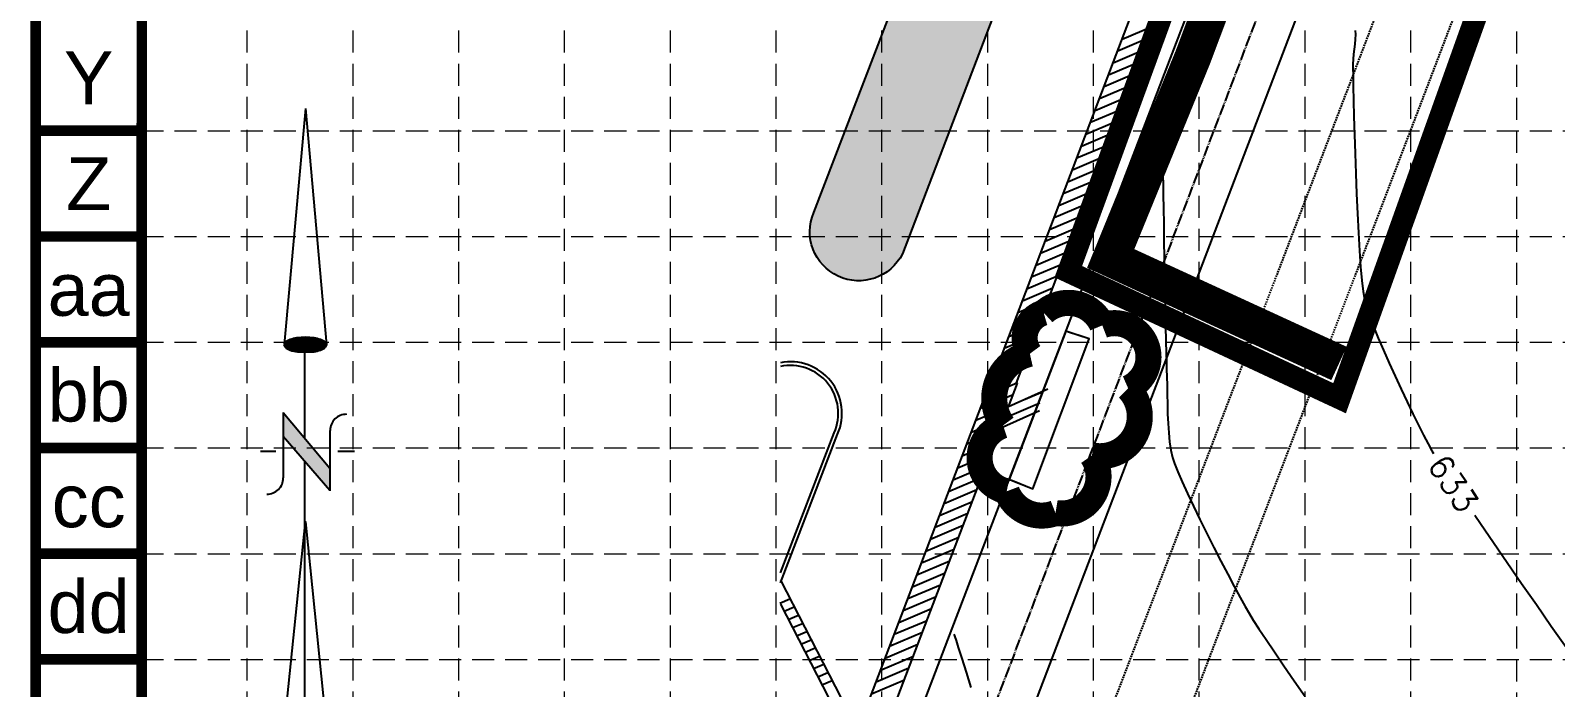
# Model space of a CAD drawing. Header units: inches. Extents: x 2525137 to 2526060, y 7086153 to 7086731.
# Drawn here: x 2525137 to 2525344.6, y 7086279.6 to 7086369 of the extents above; entities that cross this region are included whole.
import ezdxf
from ezdxf.enums import TextEntityAlignment as Align

# ---------------------------------------------------------------- set-up
doc = ezdxf.new("R2010")
doc.units = ezdxf.units.IN
doc.header["$MEASUREMENT"] = 0
for name, pattern in [('DASHED2', [0.375, 0.25, -0.125]), ('ESMT', [0.32, 0.24, -0.08]), ('HIDDEN', [0.375, 0.25, -0.125]), ('PHANTOM', [1.9000000000000004, 1.5, -0.08, 0.08, -0.08, 0.08, -0.08]), ('PL', [1.25, 0.625, -0.125, 0.125, -0.125, 0.125, -0.125])]:
    doc.linetypes.add(name, pattern=pattern)
for name, color, linetype in [('BASE', 7, 'Continuous'), ('E-ESMT', 2, 'ESMT'), ('E-PVMT', 2, 'Continuous'), ('E-PVMT-H', 9, 'Continuous'), ('E-STORM', 10, 'Continuous'), ('E-STORM-H', 15, 'Continuous'), ('EC', 35, 'Continuous'), ('GRID', 254, 'HIDDEN'), ('HS-CJ', 1, 'Continuous'), ('HS-LIMITOFWORK', 5, 'DASHED2'), ('LEGEND', 7, 'Continuous'), ('NARROW', 7, 'Continuous'), ('PL', 7, 'PHANTOM'), ('PL-OFF', 3, 'PHANTOM'), ('PL-ROW', 7, 'PL'), ('SILT FENCE', 200, 'Continuous')]:
    doc.layers.add(name, color=color, linetype=linetype)
doc.styles.add('L60', font='simplex.shx', dxfattribs={"height": 1.2})
doc.styles.get("Standard").update_dxf_attribs({"font": 'ARIAL.TTF'})

# ---------------------------------------------------------------- blocks, each defined once
blk = doc.blocks.new('North Arrow')
at = {"layer": 'NARROW'}
for p, q in [((32.43254981860446, 3.058265073213988), (32.43254981860446, 4.631385762768332)), ((0, 0), (22.36344290151465, 2.002084736559482)), ((28.76667448424996, -2.091662794246076), (34.01874137947743, 2.319861484284047)), ((36.17825519122562, 2.333068732823449), (30.46489879658111, 2.333068732823449)), ((36.15693846157228, 2.319861484284047), (31.03953994826952, -2.091662794246076)), ((39.10239171702415, 0.006637234364461619), (59.96415737125062, 2.108618273159664)), ((0, 0), (22.3340256442134, -2.022002755547874)), ((21.65859055236069, -0.04755806894536363), (21.65587945617517, -0.04755806894536363)), ((31.2002493849468, -0.04755806894536363), (21.65859055236069, -0.04755806894536363)), ((57.4539157862273, -0.04755806894536363), (33.41071549255503, -0.04755806894536363)), ((59.8310793026576, -2.141789640390925), (39.04486644576536, -0.007715046158409677)), ((57.69334596529006, -0.02703537367779063), (57.76929195033517, -0.01344045038422337)), ((57.76514189648879, -0.05039075473177945), (57.69334596529006, -0.02703537367779063)), ((28.76667448424996, -2.091662794246076), (34.95439482978327, -2.091662794246076)), ((32.43254981860446, -4.261561808689294), (32.43254981860446, -2.800806882678444))]:
    blk.add_line(p, q, dxfattribs=at)
blk.add_lwpolyline([(22.36469003275943, -2.029144276148145), (22.58571216360451, -1.926685835660464, 0.09157658552841703), (22.86600292222374, -1.437143250313966, 0.04830551554414139), (23.03449076013294, -0.7510674610057322), (23.07365352004581, -0.007926344824227272), (23.0138871940153, 0.8191116749912908, 0.04830551554426889), (22.86600292222374, 1.421290560665511, 0.0915765855283463), (22.58571216360451, 1.91083314601201), (22.36469003275943, 2.01329158649969), (22.14366790191434, 1.91083314601201, 0.09157658552851158), (21.86337714329511, 1.421290560665511, 0.04830551554418233), (21.71549287155813, 0.8191116749912908), (21.65572654552761, -0.007926344824227272), (21.71549287155813, -0.8349643646397453, 0.04830551554422624), (21.86337714329511, -1.437143250313966, 0.09157658552816902), (22.14366790191434, -1.926685835660464)], format="xyb", close=True, dxfattribs=at)
for points in [[(57.45558378554506, -0.03134526075882604), (57.43996657389744, 0.0836624617477355, -0.06681784727068599), (57.67471216397553, 0.4712181194372533, -0.03073031192727785), (58.00862399094058, 0.8372912985578296), (58.52165351551321, 1.292257312707079), (59.07299621394941, 1.699951556056476, -0.03073031192742202), (59.50028108291463, 1.950818694931513, -0.06681784727061153), (59.92804734067704, 2.100220530974184), (60.03732810972451, 2.061125939999329)], [(60.03732810972451, 2.061125939999329), (60.05294532137214, 1.946118217492767, -0.06681784727066456), (59.81819973129404, 1.558562559803249, -0.03073031192683177), (59.43379851860755, 1.137137013811298), (58.97125837981093, 0.7375233665334235), (58.41991568137473, 0.3298291232385964, -0.03073031192764033), (57.99263081235495, 0.07896198436355917, -0.03669233332525137), (57.76236303227506, -0.01733721801429056)], [(57.45558378554506, -0.03527464659782709), (57.43996657389744, -0.150282369049819, 0.06681784727068599), (57.67471216397553, -0.5378380267393368, 0.03073031192727785), (58.00862399094058, -0.903911205859913), (58.52165351551321, -1.358877220063732), (59.07299621394941, -1.766571463358559, 0.03073031192742202), (59.50028108291463, -2.017438602233597, 0.06681784727061153), (59.92804734067704, -2.166840438276267), (60.03732810972451, -2.127745847301412)], [(60.03732810972451, -2.127745847301412), (60.05294532137214, -2.012738124794851, 0.06681784727066456), (59.81819973129404, -1.625182467105333, 0.03073031192683177), (59.43379851860755, -1.203756921113381), (58.97125837981093, -0.804143273835507), (58.41991568137473, -0.3964490305406798, 0.03073031192764033), (57.99263081235495, -0.1455818916656426, 0.03669233332525137), (57.76236303227506, -0.04928268934236257)]]:
    blk.add_lwpolyline(points, format="xyb", dxfattribs=at)
for centre, start, end in [((30.46491631666868, 3.862994872579293), 178.8769027564139, 270), ((34.95439482978327, -3.621588933947351), 358.8769027564139, 90)]:
    blk.add_arc(centre, 1.529926139739004, start, end, dxfattribs=at)
for points in [[(23.01902749208239, 0.7489697719211108), (21.85494459723486, 1.41965102062386), (22.86773874044229, 1.437300527177285), (22.14491470462235, 1.910307302568981)], [(22.86773874044229, 1.437300527177285), (22.14491470462235, 1.910307302568981), (22.58617356370451, 1.910307302568981), (22.35503797086494, 2.002084736559482)], [(31.04573626156707, -2.092600781761575), (36.15173163068903, 2.358604768796795), (28.74698772917327, -2.064361571265181), (34.01267678058502, 2.358604768796795)], [(59.26426530671961, 0.9963362022790534), (58.69416543257103, 1.419996991044172), (59.44663154890804, 1.149516487475921), (59.00303798687673, 1.64907741756906)], [(59.44663154890804, 1.149516487475921), (59.00303798687673, 1.64907741756906), (59.61749721722299, 1.335816834307479), (59.27576588053853, 1.822957741314895)], [(59.61749721722299, 1.335816834307479), (59.27576588053853, 1.822957741314895), (59.80972109409777, 1.551097235151246), (59.4926338442383, 1.954057985367399)], [(59.80972109409777, 1.551097235151246), (59.4926338442383, 1.954057985367399), (59.93129858887187, 1.730497569169529), (59.69471535579942, 2.039618144699489)], [(59.93129858887187, 1.730497569169529), (59.69471535579942, 2.039618144699489), (60.05287608364597, 1.941637962281675), (59.93129858887187, 2.103098262887215)], [(60.05287608364597, 1.941637962281675), (59.93129858887187, 2.103098262887215), (60.03644669248388, 2.064458190925507)], [(23.02743242273209, -0.7618279882990464), (21.67003612299595, -0.04525802260104683), (23.06525461068304, -0.04525802260104683), (21.71626324154204, 0.8195677980802429)], [(23.06525461068304, -0.04525802260104683), (21.71626324154204, 0.8195677980802429), (23.01902749208239, 0.7489697719211108), (21.85494459723486, 1.41965102062386)], [(57.44388876337325, 0.08001449623407098), (57.69525844847522, -0.01106567331589758), (57.49810575425727, 0.2124947428819723), (57.77083364797363, -0.01106567331589758)], [(57.450460519849, -0.04004572727353661), (57.68868669199946, -0.016585683588346), (57.44388876337325, 0.08001449623407098), (57.69525844847522, -0.01106567331589758)], [(57.49810575425727, 0.2124947428819723), (57.77083364797363, -0.01106567331589758), (57.59996797960412, 0.3891350717640307), (57.940056377156, 0.06345446541672572)], [(57.59996797960412, 0.3891350717640307), (57.940056377156, 0.06345446541672572), (57.68211493557828, 0.4981552747267415), (58.06984856753843, 0.1324545938769006)], [(57.68211493557828, 0.4981552747267415), (58.06984856753843, 0.1324545938769006), (57.83819415180915, 0.663755583063903), (58.29493122679196, 0.2580348277115263)], [(57.83819415180915, 0.663755583063903), (58.29493122679196, 0.2580348277115263), (58.02877508955135, 0.8569559427633067), (58.51837094691291, 0.405695102581376)], [(58.02877508955135, 0.8569559427633067), (58.51837094691291, 0.405695102581376), (58.26042950528063, 1.069476338470849), (58.73031009321494, 0.5657754006460891)], [(58.26042950528063, 1.069476338470849), (58.73031009321494, 0.5657754006460891), (58.51837094691291, 1.297176762400341), (59.04904028220699, 0.8114158579883224)], [(58.51837094691291, 1.297176762400341), (59.04904028220699, 0.8114158579883224), (58.69580837170361, 1.422756996180397), (59.26097942850902, 0.9949561996836565)], [(22.86773874044229, -1.439569039612252), (21.72466817219174, -0.8747848301754857), (23.02743242273209, -0.7618279882990464), (21.67003612299595, -0.04525802260104683)], [(22.5777686330548, -1.930225321557373), (21.86334952788457, -1.446628842222708), (22.86773874044229, -1.439569039612252), (21.72466817219174, -0.8747848301754857)], [(57.4373170068975, -0.1421659174229717), (57.68868669199946, -0.02210569386079442), (57.450460519849, -0.04004572727353661), (57.68868669199946, -0.016585683588346)], [(57.45703227632475, -0.1932260124704044), (57.69525844847522, -0.02762570418781252), (57.4373170068975, -0.1421659174229717), (57.68868669199946, -0.02210569386079442)], [(57.52603571929285, -0.3257062591183058), (57.76426189149788, -0.05108574781843345), (57.45703227632475, -0.1932260124704044), (57.69525844847522, -0.02762570418781252)], [(57.63446970111545, -0.4802665469105705), (57.90062583830149, -0.1021458429204358), (57.52603571929285, -0.3257062591183058), (57.76426189149788, -0.05108574781843345)], [(57.78397716092513, -0.6624268860650773), (58.09120677609826, -0.2001260253382497), (57.63446970111545, -0.4802665469105705), (57.90062583830149, -0.1021458429204358)], [(57.97455809866733, -0.8735672791772231), (58.33600470472447, -0.3477863002626691), (57.78397716092513, -0.6624268860650773), (58.09120677609826, -0.2001260253382497)], [(58.24071423585337, -1.113687726247008), (58.61366141578401, -0.5423666625029), (57.97455809866733, -0.8735672791772231), (58.33600470472447, -0.3477863002626691)], [(58.61366141578401, -1.433848322321865), (58.92746278743289, -0.771447089027788), (58.24071423585337, -1.113687726247008), (58.61366141578401, -0.5423666625029)], [(58.91431927448139, -1.64498871543401), (59.20019068109468, -1.004667523229728), (58.61366141578401, -1.433848322321865), (58.92746278743289, -0.771447089027788)], [(59.11804372517508, -1.794028992899257), (59.56985198281473, -1.35518817585762), (58.91760515269198, -1.651888728247286), (59.20019068109468, -1.011567536097573)], [(59.34805520177179, -1.927889242142555), (59.81300697236293, -1.62152867174882), (59.11804372517508, -1.794028992899257), (59.56985198281473, -1.35518817585762)], [(59.53699320043597, -1.324828119304584), (59.41377276652929, -1.18406785724801), (59.20840537670301, -1.014327541233797)], [(22.36344290151465, -2.014942952937417), (22.14491470462235, -1.930225321557373), (22.5777686330548, -1.930225321557373), (21.86334952788457, -1.446628842222708)], [(59.58299549571166, -2.052089473381784), (59.92801271066128, -1.787128980031412), (59.34805520177179, -1.927889242142555), (59.81300697236293, -1.62152867174882)], [(59.78343406819477, -2.12522960951901), (60.04630432717022, -2.007929391147627), (59.58299549571166, -2.052089473381784), (59.92801271066128, -1.787128980031412)], [(59.92308389326354, -2.166629686616943), (60.03808963156189, -2.132129622386856), (59.78343406819477, -2.12522960951901), (60.04630432717022, -2.007929391147627)]]:
    blk.add_solid(points, dxfattribs=at)

msp = doc.modelspace()

# ---------------------------------------------------------------- hatches: boundary and pattern name
at = {"layer": 'E-PVMT-H'}
h = msp.add_hatch(dxfattribs=at)
h.set_pattern_fill('AR-B816', color=256, scale=0.2000000000000001, angle=338, style=0)
h.set_pattern_definition([(338, (0, 0), (0.5993705494654598, 1.483494167306861), []), (68, (0, 0), (-0.8841236178414009, 2.08286471677232), [1.600000000000001, -1.600000000000001])])
edge = h.paths.add_edge_path()
edge.add_arc((2524733.782542604, 7086671.7443374), 606.3377332919821, 339.1286501682098, 348.43247167063595, ccw=False)
edge.add_line((2525300.33405563, 7086455.723898781), (2525255.688292707, 7086338.632549958))
edge.add_arc((2525249.736109268, 7086341.625014529), 6.662081648389557, 156.8876720461927, 333.30900341516326, ccw=False)
edge.add_line((2525243.608745883, 7086344.240114878), (2525288.145705192, 7086460.371195182))
edge.add_arc((2524733.782542603, 7086671.744337397), 593.2934529270568, 339.1286501685357, 348.2944062565103)
edge.add_arc((2525321.159706157, 7086549.569555964), 6.671440184403695, 5.076140806951116, 164.2964910739092, ccw=False)

# ---------------------------------------------------------------- linework, layer by layer
at = {"layer": 'BASE', "const_width": 1.43999999971129}
for points in [[(2525137.697713637, 7086153.78792831), (2526059.297713452, 7086153.78792831), (2526059.297713452, 7086729.787928893), (2525137.697713637, 7086729.787928893)], [(2525152.066261058, 7086168.184157349), (2526044.937943298, 7086168.159185687), (2526044.919333538, 7086715.394818029), (2525152.247710197, 7086715.411395249)]]:
    msp.add_lwpolyline(points, close=True, dxfattribs=at)
for points in [[(2525152.097713634, 7086355.387928515), (2525137.697713637, 7086355.387928515)], [(2525152.097713634, 7086340.987928499), (2525137.697713637, 7086340.987928499)], [(2525152.097713634, 7086326.587928485), (2525137.697713637, 7086326.587928485)], [(2525152.097713634, 7086312.187928471), (2525137.697713637, 7086312.187928471)], [(2525152.097713634, 7086297.787928456), (2525137.697713637, 7086297.787928456)], [(2525152.097713634, 7086283.387928441), (2525137.697713637, 7086283.387928441)]]:
    msp.add_lwpolyline(points, dxfattribs=at)
at = {"layer": 'E-ESMT', "color": 15}
for p, q in [((2525275.794897129, 7086254.77779319), (2525345.803237765, 7086438.386953343)), ((2525286.497149604, 7086254.77779319), (2525355.147065171, 7086434.824245183))]:
    msp.add_line(p, q, dxfattribs=at)
at = {"layer": 'E-PVMT', "color": 7}
for points in [[(2525249.943916764, 7086254.77779319), (2525262.450705737, 7086287.608336613, -0.0003260737919646566), (2525262.450938294, 7086287.608945888), (2525296.843625572, 7086377.537605009), (2525319.515077981, 7086437.063076221), (2525335.980161022, 7086483.839681047), (2525346.625985073, 7086522.945303164), (2525351.298357118, 7086544.042919734), (2525358.843197959, 7086585.854519748), (2525363.994309274, 7086642.033564644), (2525364.283824329, 7086693.256286891), (2525363.332858004, 7086705.955840328)], [(2525239.063652805, 7086293.799800439), (2525246.853423165, 7086314.058232485, 0.6071102097634692), (2525239.063652805, 7086323.796882175, 0.6071102097634692)], [(2525239.063652805, 7086295.19294055), (2525246.391260005, 7086314.249450003, 0.6129496241880497), (2525239.063652805, 7086323.28644451)]]:
    msp.add_lwpolyline(points, format="xyb", dxfattribs=at)
msp.add_lwpolyline([(2525270.631450003, 7086307.756830003), (2525273.440130003, 7086306.63989), (2525281.120700001, 7086327.06646001), (2525278.279240003, 7086327.97685001)], dxfattribs=at)
at = {"layer": 'E-PVMT-H'}
msp.add_lwpolyline([(2525327.804980929, 7086550.159841765, -0.04061789478878798), (2525300.33405563, 7086455.723898781), (2525255.688292707, 7086338.632549958, -0.969247915705764), (2525243.608745883, 7086344.240114878), (2525288.145705192, 7086460.371195182, 0.0400144915770214), (2525314.737276327, 7086551.375243981, -0.8333190338048263)], format="xyb", close=True, dxfattribs=at)
at = {"layer": 'E-STORM', "color": 5}
for p, q in [((2525268.196386409, 7086322.212681754), (2525316.720574958, 7086449.475882468)), ((2525271.233130319, 7086321.054801601), (2525319.757318867, 7086448.318002325)), ((2525249.590519347, 7086273.766386637), (2525268.079588569, 7086322.257215598)), ((2525268.196386409, 7086322.212681754), (2525268.079588569, 7086322.257215597)), ((2525270.12828571, 7086317.806296016), (2525271.349928161, 7086321.010267744)), ((2525271.349928161, 7086321.010267744), (2525271.233130319, 7086321.054801603)), ((2525275.47431047, 7086320.194435217), (2525270.12828571, 7086317.806296017)), ((2525274.33964212, 7086317.223272044), (2525268.995779032, 7086314.836098495)), ((2525246.096146506, 7086254.77779319), (2525268.995779032, 7086314.836098496)), ((2525239.063652805, 7086294.179970305), (2525249.590519347, 7086273.766386638)), ((2525239.063652805, 7086290.907200634), (2525248.873100038, 7086271.884828593))]:
    msp.add_line(p, q, dxfattribs=at)
at = {"layer": 'E-STORM-H', "color": 5}
for p, q in [((2525285.609965334, 7086367.882848656), (2525289.759847582, 7086369.64436916)), ((2525284.992209876, 7086366.26267655), (2525289.142092125, 7086368.024197055)), ((2525283.756698962, 7086363.022332339), (2525287.90658121, 7086364.783852843)), ((2525284.37445442, 7086364.642504443), (2525288.524336667, 7086366.404024948)), ((2525283.138943505, 7086361.402160232), (2525287.288825753, 7086363.163680736)), ((2525282.521188047, 7086359.781988126), (2525286.671070295, 7086361.543508631)), ((2525281.285677133, 7086356.541643914), (2525285.435559381, 7086358.303164419)), ((2525281.90343259, 7086358.16181602), (2525286.053314839, 7086359.923336525)), ((2525280.667921676, 7086354.921471808), (2525284.817803924, 7086356.682992312)), ((2525280.050166218, 7086353.301299702), (2525284.200048467, 7086355.062820207)), ((2525279.432410761, 7086351.681127597), (2525283.58229301, 7086353.442648102)), ((2525278.196899847, 7086348.440783384), (2525282.346782095, 7086350.202303889)), ((2525278.814655303, 7086350.06095549), (2525282.964537552, 7086351.822475995)), ((2525277.579144389, 7086346.820611278), (2525281.729026638, 7086348.582131783)), ((2525276.961388932, 7086345.200439173), (2525281.111271181, 7086346.961959678)), ((2525275.725878017, 7086341.96009496), (2525279.875760266, 7086343.721615465)), ((2525276.343633474, 7086343.580267066), (2525280.493515723, 7086345.341787571)), ((2525275.10812256, 7086340.339922855), (2525279.258004809, 7086342.10144336)), ((2525274.490367103, 7086338.719750748), (2525278.640249352, 7086340.481271253)), ((2525273.872611645, 7086337.099578643), (2525278.022493895, 7086338.861099148)), ((2525272.637100731, 7086333.859234431), (2525276.78698298, 7086335.620754936)), ((2525273.254856188, 7086335.479406537), (2525277.404738438, 7086337.240927042)), ((2525272.019345274, 7086332.239062324), (2525276.169227523, 7086334.000582829)), ((2525271.401589816, 7086330.618890218), (2525275.551472066, 7086332.380410724)), ((2525270.166078902, 7086327.378546007), (2525274.315961151, 7086329.140066512)), ((2525270.783834359, 7086328.998718114), (2525274.933716609, 7086330.760238619)), ((2525269.548323445, 7086325.758373901), (2525273.698205694, 7086327.519894406)), ((2525268.930567987, 7086324.138201795), (2525273.080450237, 7086325.8997223)), ((2525268.31281253, 7086322.518029689), (2525272.46269478, 7086324.279550195)), ((2525266.917690767, 7086319.209934692), (2525271.249352794, 7086321.048616135)), ((2525267.535446225, 7086320.830106798), (2525271.844939322, 7086322.659378088)), ((2525266.29993531, 7086317.589762586), (2525270.769039264, 7086319.486784666)), ((2525272.401593753, 7086318.82181246), (2525274.865331786, 7086319.867607209)), ((2525265.064424396, 7086314.349418375), (2525274.398219558, 7086318.31137936)), ((2525265.682179853, 7086315.96959048), (2525270.151283806, 7086317.866612559)), ((2525264.446668938, 7086312.729246268), (2525268.915772891, 7086314.626268347)), ((2525263.828913481, 7086311.109074162), (2525268.298017433, 7086313.006096241)), ((2525263.211158024, 7086309.488902056), (2525267.680261977, 7086311.385924134)), ((2525262.593402566, 7086307.868729951), (2525267.062506519, 7086309.76575203)), ((2525261.357891652, 7086304.628385738), (2525265.826995604, 7086306.525407817)), ((2525261.975647109, 7086306.248557844), (2525266.444751061, 7086308.145579923)), ((2525260.740136195, 7086303.008213633), (2525265.209240147, 7086304.905235711)), ((2525260.122380737, 7086301.388041526), (2525264.59148469, 7086303.285063606)), ((2525258.886869823, 7086298.147697315), (2525263.355973775, 7086300.044719393)), ((2525259.50462528, 7086299.76786942), (2525263.973729233, 7086301.6648915)), ((2525258.269114366, 7086296.527525209), (2525262.738218319, 7086298.424547288)), ((2525257.651358908, 7086294.907353102), (2525262.120462861, 7086296.804375181)), ((2525257.033603451, 7086293.287180996), (2525261.502707404, 7086295.184203076)), ((2525255.798092537, 7086290.046836785), (2525260.26719649, 7086291.943858864)), ((2525256.415847993, 7086291.667008891), (2525260.884951947, 7086293.56403097)), ((2525238.985811468, 7086291.058149699), (2525240.370428716, 7086291.645884851)), ((2525239.560322306, 7086289.944064609), (2525240.944939554, 7086290.531799761)), ((2525255.180337079, 7086288.426664679), (2525259.649441032, 7086290.323686758)), ((2525240.134833143, 7086288.829979519), (2525241.519450392, 7086289.417714672)), ((2525240.709343981, 7086287.71589443), (2525242.093961229, 7086288.303629582)), ((2525254.562581622, 7086286.806492573), (2525259.031685575, 7086288.703514651)), ((2525241.283854818, 7086286.601809341), (2525242.668472067, 7086287.189544492)), ((2525241.858365656, 7086285.487724251), (2525243.242982905, 7086286.075459404)), ((2525253.327070707, 7086283.56614836), (2525257.79617466, 7086285.46317044)), ((2525253.944826164, 7086285.186320467), (2525258.413930118, 7086287.083342547)), ((2525242.432876494, 7086284.373639162), (2525243.817493743, 7086284.961374314)), ((2525243.007387331, 7086283.259554072), (2525244.39200458, 7086283.847289224)), ((2525252.70931525, 7086281.945976255), (2525257.178419203, 7086283.842998334)), ((2525243.581898169, 7086282.145468982), (2525244.966515418, 7086282.733204135)), ((2525244.156409007, 7086281.031383893), (2525245.541026256, 7086281.619119045)), ((2525252.091559792, 7086280.32580415), (2525256.560663746, 7086282.222826228)), ((2525244.730919844, 7086279.917298803), (2525246.115537093, 7086280.505033955)), ((2525251.473804336, 7086278.705632043), (2525255.942908289, 7086280.602654123))]:
    msp.add_line(p, q, dxfattribs=at)
at = {"layer": 'EC'}
for p, q in [((2525317.355400486, 7086368.517962065, 633), (2525317.32574872, 7086367.867675612, 633)), ((2525317.334131029, 7086369.043334817, 633), (2525317.355400486, 7086368.517962065, 633)), ((2525317.183376707, 7086366.492035639, 633), (2525317.103090082, 7086365.796664898, 633)), ((2525317.263001858, 7086367.187369675, 633), (2525317.183376707, 7086366.492035639, 633)), ((2525317.32574872, 7086367.867675612, 633), (2525317.263001858, 7086367.187369675, 633)), ((2525317.005399658, 7086364.465778807, 633), (2525317.008139025, 7086363.944851318, 633)), ((2525317.024924754, 7086362.901382833, 633), (2525317.055482398, 7086361.405032021, 633)), ((2525317.055482398, 7086361.405032021, 633), (2525317.099537515, 7086359.52545754, 633)), ((2525317.156815657, 7086357.332318044, 633), (2525317.227042378, 7086354.895272211, 633)), ((2525317.227042378, 7086354.895272211, 633), (2525317.309943237, 7086352.283978681, 633)), ((2525291.137129503, 7086349.737112079, 632), (2525291.146665101, 7086349.187227768, 632)), ((2525291.146665101, 7086349.187227768, 632), (2525291.163083057, 7086348.21628061, 632)), ((2525291.163083057, 7086348.21628061, 632), (2525291.188935208, 7086346.668270266, 632)), ((2525317.405243786, 7086349.568096124, 633), (2525317.512669579, 7086346.817283192, 633)), ((2525291.188935208, 7086346.668270266, 632), (2525291.219901842, 7086344.810750277, 632)), ((2525317.512669579, 7086346.817283192, 633), (2525317.631946173, 7086344.101198551, 633)), ((2525291.25511789, 7086342.710110798, 632), (2525291.293718272, 7086340.432741963, 632)), ((2525291.293718272, 7086340.432741963, 632), (2525291.334837902, 7086338.045033902, 632)), ((2525317.904953979, 7086339.051848767, 633), (2525318.058136303, 7086336.857900957, 633)), ((2525291.3776117, 7086335.613376758, 632), (2525291.421174597, 7086333.204160671, 632)), ((2525318.222071643, 7086334.977316063, 633), (2525318.396485558, 7086333.479752768, 633)), ((2525318.581103602, 7086332.434869709, 633), (2525318.871142432, 7086331.404988251, 633)), ((2525318.871142432, 7086331.404988251, 633), (2525319.294927236, 7086330.158016012, 633)), ((2525291.547947038, 7086326.775060123, 632), (2525291.586015507, 7086325.119509655, 632)), ((2525291.586015507, 7086325.119509655, 632), (2525291.620547669, 7086323.818350927, 632)), ((2525291.650678449, 7086322.937974088, 632), (2525291.684386284, 7086321.896467655, 632)), ((2525291.684386284, 7086321.896467655, 632), (2525291.707734692, 7086320.736149051, 632)), ((2525291.707734692, 7086320.736149051, 632), (2525291.728448812, 7086319.48796793, 632)), ((2525291.728448812, 7086319.48796793, 632), (2525291.754253774, 7086318.182873972, 632)), ((2525325.936090985, 7086315.30173714, 633), (2525326.633512744, 7086313.929042556, 633)), ((2525327.771958287, 7086311.796677518, 633), (2525327.979822339, 7086311.453802501, 633)), ((2525292.720632735, 7086310.067622963, 632), (2525293.167181756, 7086308.948113263, 632)), ((2525293.167181756, 7086308.948113263, 632), (2525293.762931973, 7086307.579136061, 632)), ((2525295.300780283, 7086304.282150384, 632), (2525296.192250529, 7086302.448827513, 632)), ((2525296.192250529, 7086302.448827513, 632), (2525297.131666273, 7086300.555408369, 632)), ((2525333.595230227, 7086303.018569842, 633), (2525334.362893345, 7086301.893887606, 633)), ((2525334.362893345, 7086301.893887606, 633), (2525336.133258803, 7086299.313928228, 633)), ((2525336.133258803, 7086299.313928228, 633), (2525338.014451567, 7086296.584202781, 633)), ((2525338.014451567, 7086296.584202781, 633), (2525339.976045137, 7086293.748137674, 633)), ((2525339.976045137, 7086293.748137674, 633), (2525341.987613003, 7086290.849159319, 633)), ((2525301.661940137, 7086291.843866459, 632), (2525302.357436475, 7086290.584068461, 632)), ((2525302.357436475, 7086290.584068461, 632), (2525302.923680845, 7086289.595573794, 632)), ((2525341.987613003, 7086290.849159319, 633), (2525344.018728672, 7086287.930694117, 633)), ((2525304.219644223, 7086287.552479515, 632), (2525305.186239532, 7086286.095155207, 632)), ((2525262.687461512, 7086286.825303625, 631), (2525262.722605431, 7086286.725656664, 631)), ((2525262.982585187, 7086285.94404905, 631), (2525263.284200208, 7086285.007039851, 631)), ((2525305.186239532, 7086286.095155207, 632), (2525306.326011875, 7086284.402891162, 632)), ((2525263.284200208, 7086285.007039851, 631), (2525263.76516626, 7086283.495691986, 631)), ((2525263.76516626, 7086283.495691986, 631), (2525264.347082913, 7086281.66154534, 631)), ((2525306.326011875, 7086284.402891162, 632), (2525307.609537216, 7086282.517371196, 632)), ((2525309.007391519, 7086280.480279093, 632), (2525310.490150752, 7086278.33329864, 632))]:
    msp.add_line(p, q, dxfattribs=at)
at = {"layer": 'EC', "extrusion": (0.9987187562086522, -0.05060480211445316, 0)}
msp.add_line((2525317.038358806, 7086365.116248868, 633.0000000000036), (2525317.00539967, 7086364.465778846, 633.0000000000036), dxfattribs=at)
at = {"layer": 'EC', "extrusion": (0.9955051671856364, -0.09470724421446512, 0)}
msp.add_line((2525317.103090088, 7086365.79666492, 633.0000000000036), (2525317.038358802, 7086365.116248855, 633.0000000000036), dxfattribs=at)
at = {"layer": 'EC', "extrusion": (0.999870637781604, 0.01608439312528266, 0)}
msp.add_line((2525317.008139036, 7086363.944851359, 633.0000000000066), (2525317.024924765, 7086362.901382859, 633.0000000000066), dxfattribs=at)
at = {"layer": 'EC', "extrusion": (0.999659126500587, 0.02610806013635695, 0)}
msp.add_line((2525317.099537517, 7086359.525457546, 633.0000000000036), (2525317.156815659, 7086357.332318058, 633.0000000000036), dxfattribs=at)
at = {"layer": 'EC', "extrusion": (0.999384910949742, 0.03506850105117926, 0)}
msp.add_line((2525317.309943256, 7086352.283978723, 633.0000000000064), (2525317.405243804, 7086349.568096166, 633.0000000000064), dxfattribs=at)
at = {"layer": 'EC', "extrusion": (0.9998237676136834, 0.01877321801874231, 0)}
msp.add_line((2525291.130182554, 7086350.118211857, 632.0000000000036), (2525291.132199044, 7086350.010817629, 632.0000000000036), dxfattribs=at)
at = {"layer": 'EC', "extrusion": (0.9998377916704032, 0.01801083972643827, 0)}
msp.add_line((2525291.132199049, 7086350.010817631, 632.0000000000036), (2525291.137129515, 7086349.737112087, 632.0000000000036), dxfattribs=at)
at = {"layer": 'EC', "extrusion": (0.9998595063583958, 0.01676208652719843, 0)}
msp.add_line((2525291.219901856, 7086344.810750295, 632.0000000000027), (2525291.255117904, 7086342.710110818, 632.0000000000027), dxfattribs=at)
at = {"layer": 'EC', "extrusion": (0.9987472208620352, 0.05003987230560548, 0)}
msp.add_line((2525317.631946181, 7086344.101198575, 633.0000000000066), (2525317.762799129, 7086341.48950089, 633.0000000000066), dxfattribs=at)
at = {"layer": 'EC', "extrusion": (0.9983039291561914, 0.05821739457679546, 0)}
msp.add_line((2525317.762799131, 7086341.489500888, 633.0000000000027), (2525317.90495399, 7086339.051848797, 633.0000000000027), dxfattribs=at)
at = {"layer": 'EC', "extrusion": (0.9998453249558517, 0.01758767079312707, 0)}
msp.add_line((2525291.334837903, 7086338.04503392, 632.0000000000027), (2525291.377611704, 7086335.613376776, 632.0000000000027), dxfattribs=at)
at = {"layer": 'EC', "extrusion": (0.9962219934265263, 0.08684319094366823, 0)}
msp.add_line((2525318.058136304, 7086336.857900963, 633.0000000000027), (2525318.222071645, 7086334.97731607, 633.0000000000027), dxfattribs=at)
at = {"layer": 'EC', "extrusion": (0.9998244290806855, 0.01873795649161444, 0)}
msp.add_line((2525291.421174609, 7086333.204160697, 632.0000000000036), (2525291.464661515, 7086330.883775801, 632.0000000000036), dxfattribs=at)
at = {"layer": 'EC', "extrusion": (0.9847469373193313, 0.1739927281244741, 0)}
msp.add_line((2525318.396485565, 7086333.479752785, 633.0000000000061), (2525318.581103609, 7086332.434869729, 633.0000000000061), dxfattribs=at)
at = {"layer": 'EC', "extrusion": (0.9998069912287946, 0.01964638109233272, 0)}
msp.add_line((2525291.464661509, 7086330.883775785, 632), (2525291.507207349, 7086328.718612229, 632), dxfattribs=at)
at = {"layer": 'EC', "extrusion": (0.9356571396562715, 0.3529103526538214, 0)}
msp.add_line((2525319.294927238, 7086330.158016026, 633.0000000000032), (2525319.833115786, 7086328.731138198, 633.0000000000032), dxfattribs=at)
at = {"layer": 'EC', "extrusion": (0.9997803809156328, 0.02095685892953025, 0)}
msp.add_line((2525291.507207351, 7086328.718612232, 632.0000000000027), (2525291.547947045, 7086326.775060139, 632.0000000000027), dxfattribs=at)
at = {"layer": 'EC', "extrusion": (0.9273702359801924, 0.3741449524155607, 0)}
msp.add_line((2525319.833115784, 7086328.731138181, 633.0000000000007), (2525320.46636584, 7086327.161539955, 633.0000000000007), dxfattribs=at)
at = {"layer": 'EC', "extrusion": (0.9209161412128697, 0.3897607738775133, 0)}
msp.add_line((2525320.466365842, 7086327.161539968, 633.0000000000023), (2525321.175335177, 7086325.486406531, 633.0000000000023), dxfattribs=at)
at = {"layer": 'EC', "extrusion": (0.9156605346941196, 0.401952466348546, 0)}
msp.add_line((2525321.175335178, 7086325.486406534, 633.0000000000036), (2525321.94068156, 7086323.742923073, 633.0000000000036), dxfattribs=at)
at = {"layer": 'EC', "extrusion": (0.9994148432863081, 0.03420483911677179, 0)}
msp.add_line((2525291.620547679, 7086323.818350951, 632.0000000000027), (2525291.650678459, 7086322.937974112, 632.0000000000027), dxfattribs=at)
at = {"layer": 'EC', "extrusion": (0.9111919501805904, 0.4119820747630806, 0)}
msp.add_line((2525321.940681565, 7086323.742923077, 633.0000000000059), (2525322.743062756, 7086321.968274791, 633.0000000000059), dxfattribs=at)
at = {"layer": 'EC', "extrusion": (0.9072194531150296, 0.4206576564020516, 0)}
msp.add_line((2525322.743062762, 7086321.968274799, 633.0000000000049), (2525323.563136532, 7086320.199646876, 633.0000000000049), dxfattribs=at)
at = {"layer": 'EC', "extrusion": (0.9035110612230064, 0.4285647701896141, 0)}
msp.add_line((2525323.563136532, 7086320.199646861, 633.0000000000034), (2525324.381560646, 7086318.474224494, 633.0000000000034), dxfattribs=at)
at = {"layer": 'EC', "extrusion": (0.9995793235166476, 0.02900303428955923, 0)}
msp.add_line((2525291.75425378, 7086318.182873996, 632.0000000000064), (2525291.792874722, 7086316.851816864, 632.0000000000064), dxfattribs=at)
at = {"layer": 'EC', "extrusion": (0.9990062538066916, 0.04457022386212931, 0)}
msp.add_line((2525291.792874726, 7086316.851816874, 632.0000000000036), (2525291.852036782, 7086315.52574626, 632.0000000000036), dxfattribs=at)
at = {"layer": 'EC', "extrusion": (0.8998482181880483, 0.4362031455913572, 0)}
msp.add_line((2525324.381560644, 7086318.474224489, 633.000000000003), (2525325.178992878, 7086316.82919285, 633.000000000003), dxfattribs=at)
at = {"layer": 'EC', "extrusion": (0.8959773329627754, 0.4440997847521566, 0)}
msp.add_line((2525325.178992887, 7086316.829192864, 633.0000000000031), (2525325.936090999, 7086315.301737165, 633.0000000000031), dxfattribs=at)
at = {"layer": 'EC', "extrusion": (0.9977117076947815, 0.06761174697316319, 0)}
msp.add_line((2525291.852036778, 7086315.525746256, 632.000000000003), (2525291.939465082, 7086314.235611828, 632.000000000003), dxfattribs=at)
at = {"layer": 'EC', "extrusion": (0.9949486314653581, 0.100385361209747, 0)}
msp.add_line((2525291.939465082, 7086314.235611836, 632.0000000000036), (2525292.062884769, 7086313.012363271, 632.0000000000036), dxfattribs=at)
at = {"layer": 'EC', "extrusion": (0.9891513706640658, 0.1468998499434231, 0)}
msp.add_line((2525292.062884773, 7086313.012363266, 632.000000000005), (2525292.230020978, 7086311.886950233, 632.000000000005), dxfattribs=at)
at = {"layer": 'EC', "extrusion": (0.8858574409223737, 0.4639575350853385, 0)}
msp.add_line((2525326.633512747, 7086313.929042572, 633.0000000000027), (2525327.251915929, 7086312.748294294, 633.0000000000027), dxfattribs=at)
at = {"layer": 'EC', "extrusion": (0.8775159183761078, 0.4795475085917311, 0)}
msp.add_line((2525327.251915936, 7086312.748294299, 633.0000000000036), (2525327.771958293, 7086311.796677537, 633.0000000000036), dxfattribs=at)
at = {"layer": 'EC', "extrusion": (0.9767841665711761, 0.2142257966162182, 0)}
msp.add_line((2525292.230020981, 7086311.886950247, 632.0000000000064), (2525292.448598838, 7086310.890322419, 632.0000000000064), dxfattribs=at)
at = {"layer": 'EC', "extrusion": (0.9494419588717358, 0.3139426169442454, 0)}
msp.add_line((2525292.448598832, 7086310.890322397, 632.0000000000039), (2525292.720632741, 7086310.067622982, 632.0000000000039), dxfattribs=at)
at = {"layer": 'EC', "extrusion": (0.9091636243129567, 0.4164390762478093, 0)}
msp.add_line((2525293.762931975, 7086307.579136081, 632.0000000000044), (2525294.48256946, 7086306.008034181, 632.0000000000044), dxfattribs=at)
at = {"layer": 'EC', "extrusion": (0.9035986514957254, 0.428380061411717, 0)}
msp.add_line((2525294.482569469, 7086306.008034181, 632.0000000000049), (2525295.300780293, 7086304.282150406, 632.0000000000049), dxfattribs=at)
at = {"layer": 'EC', "extrusion": (0.8927421609401603, 0.4505679017416721, 0)}
msp.add_line((2525297.13166628, 7086300.555408387, 632.0000000000039), (2525298.093713602, 7086298.64923575, 632.0000000000039), dxfattribs=at)
at = {"layer": 'EC', "extrusion": (0.8898987943578625, 0.4561580162623722, 0)}
msp.add_line((2525298.093713599, 7086298.649235753, 632.0000000000038), (2525299.053078569, 7086296.777652443, 632.0000000000038), dxfattribs=at)
at = {"layer": 'EC', "extrusion": (0.8870645730339638, 0.4616453652622017, 0)}
msp.add_line((2525299.053078568, 7086296.777652435, 632.0000000000011), (2525299.984447266, 7086294.988001248, 632.0000000000011), dxfattribs=at)
at = {"layer": 'EC', "extrusion": (0.8840001077991427, 0.4674866943679833, 0)}
msp.add_line((2525299.984447266, 7086294.988001259, 632.0000000000043), (2525300.862505763, 7086293.327625006, 632.0000000000043), dxfattribs=at)
at = {"layer": 'EC', "extrusion": (0.8803503360038565, 0.4743240304874897, 0)}
msp.add_line((2525300.862505762, 7086293.327624997, 632.0000000000014), (2525301.661940143, 7086291.843866469, 632.0000000000014), dxfattribs=at)
at = {"layer": 'EC', "extrusion": (0.8511003926708406, 0.5250029729397168, 0)}
msp.add_line((2525302.923680855, 7086289.595573813, 632.0000000000041), (2525303.45564999, 7086288.733180336, 632.0000000000041), dxfattribs=at)
at = {"layer": 'EC', "extrusion": (0.8395664683514288, 0.5432569789886821, 0)}
msp.add_line((2525303.455649985, 7086288.733180331, 632.0000000000027), (2525304.219644232, 7086287.552479528, 632.0000000000027), dxfattribs=at)
at = {"layer": 'EC', "extrusion": (0.8200205231107808, 0.5723341171703129, 0)}
msp.add_line((2525344.018728679, 7086287.930694129, 633.0000000000027), (2525346.038965637, 7086285.036168505, 633.0000000000027), dxfattribs=at)
at = {"layer": 'EC', "extrusion": (0.9467692484469293, 0.3219130165048263, 0)}
msp.add_line((2525262.722605442, 7086286.725656683, 631.0000000000051), (2525262.810119357, 7086286.468271986, 631.0000000000051), dxfattribs=at)
at = {"layer": 'EC', "extrusion": (0.9499128326303056, 0.3125149762879684, 0)}
msp.add_line((2525262.810119355, 7086286.468271978, 631.000000000003), (2525262.982585194, 7086285.944049059, 631.000000000003), dxfattribs=at)
at = {"layer": 'EC', "extrusion": (0.9529577209506717, 0.3031032531671379, 0)}
msp.add_line((2525264.34708292, 7086281.661545365, 631.0000000000043), (2525265.014364759, 7086279.563608856, 631.0000000000043), dxfattribs=at)
at = {"layer": 'EC', "extrusion": (0.8245416932072278, 0.5658011984460249, 0)}
msp.add_line((2525307.609537225, 7086282.517371224, 632.0000000000048), (2525309.00739153, 7086280.480279118, 632.0000000000048), dxfattribs=at)
at = {"layer": 'GRID', "color": 252, "linetype": 'HIDDEN', "lineweight": 0, "ltscale": 12}
for p, q in [((2525166.449568464, 7086715.524642473), (2525166.449568464, 7086211.324328709)), ((2525180.849568462, 7086715.524642473), (2525180.849568462, 7086211.324328709)), ((2525195.249568459, 7086715.524642473), (2525195.249568459, 7086211.324328709)), ((2525209.649568456, 7086715.524642473), (2525209.649568456, 7086211.324328709)), ((2525224.049568453, 7086715.524642473), (2525224.049568453, 7086211.324328709)), ((2525238.44956845, 7086715.524642473), (2525238.44956845, 7086211.324328709)), ((2525252.849568447, 7086715.524642473), (2525252.849568447, 7086211.324328709)), ((2525267.249568444, 7086715.524642473), (2525267.249568444, 7086211.324328709)), ((2525281.649568441, 7086715.524642473), (2525281.649568441, 7086211.324328709)), ((2525296.049568438, 7086715.524642473), (2525296.049568438, 7086211.324328709)), ((2525310.449568436, 7086715.524642473), (2525310.449568436, 7086211.324328709)), ((2525324.849568433, 7086715.524642473), (2525324.849568433, 7086211.324328709)), ((2525339.297713597, 7086715.387928879), (2525339.297713597, 7086211.324328709)), ((2525152.097713634, 7086355.387928515), (2526044.897713455, 7086355.387928515)), ((2525152.097713634, 7086340.987928499), (2526044.897713455, 7086340.987928499)), ((2525152.097713634, 7086326.587928485), (2526044.897713455, 7086326.587928485)), ((2525152.097713634, 7086312.187928471), (2525931.372066059, 7086312.187928471)), ((2525152.097713634, 7086297.787928456), (2525931.372066059, 7086297.787928456)), ((2525152.097713634, 7086283.387928441), (2525931.372066059, 7086283.387928441))]:
    msp.add_line(p, q, dxfattribs=at)
at = {"layer": 'HS-CJ', "color": 5}
msp.add_lwpolyline([(2525273.440468665, 7086306.640765982), (2525281.120706339, 7086327.066454515), (2525277.932652257, 7086328.08807533), (2525270.218688147, 7086307.913893081), (2525270.663385839, 7086307.746192957), (2525273.440398982, 7086306.640787931)], close=True, dxfattribs=at)
at = {"layer": 'HS-LIMITOFWORK', "color": 1, "ltscale": 60, "const_width": 3}
msp.add_lwpolyline([(2525336.248676952, 7086377.894908433), (2525315.196306732, 7086318.95889946), (2525278.26716634, 7086336.192204211), (2525298.425206357, 7086391.451907322)], dxfattribs=at)
at = {"layer": 'LEGEND', "color": 170, "ltscale": 100, "const_width": 3.549677734549114}
msp.add_lwpolyline([(2525269.385033078, 7086315.259369284, 0.5205670505517462), (2525269.385033078, 7086315.259369284, 0.7651954600696135), (2525269.874891527, 7086306.283262607, 0.4178788784126488), (2525276.519543528, 7086303.326357767, 0.6649002420699669), (2525281.476291056, 7086311.17413847, 0.744833174426672), (2525286.415334348, 7086320.309957333, 0.9756416855879776), (2525282.893351995, 7086328.88372435, 0.5205670505517462), (2525274.898821249, 7086330.62424241, 0.5205670505517462), (2525273.032690137, 7086325.016221384, 0.5402640007904789), (2525269.385033078, 7086315.259369284)], format="xyb", close=True, dxfattribs=at)
at = {"layer": 'PL'}
msp.add_line((2525259.741518416, 7086254.77779319), (2525331.787496655, 7086443.731015564), dxfattribs=at)
at = {"layer": 'PL-OFF', "color": 7}
msp.add_line((2525259.741518416, 7086254.77779319), (2525331.787496655, 7086443.731015564), dxfattribs=at)
at = {"layer": 'PL-ROW', "color": 7, "linetype": 'Continuous'}
msp.add_line((2525265.092644654, 7086254.77779319), (2525336.459410438, 7086441.94966171), dxfattribs=at)
at = {"layer": 'SILT FENCE', "color": 200, "linetype": 'Continuous', "const_width": 5}
msp.add_lwpolyline([(2525315.120787759, 7086323.699116239), (2525284.038835486, 7086337.994261822), (2525295.23956146, 7086365.440319197), (2525320.353807909, 7086432.214635357), (2525322.649002352, 7086438.358714191), (2525324.690972472, 7086444.123812336), (2525326.877896498, 7086450.507844907), (2525330.209780681, 7086459.936945869), (2525332.738211151, 7086467.002066718), (2525335.836164511, 7086475.843401917), (2525338.344196124, 7086483.438837229), (2525339.166285865, 7086486.405012865), (2525340.138046659, 7086489.847915637), (2525341.319518042, 7086493.99369064), (2525342.411179903, 7086497.895484837), (2525344.345307393, 7086505.14016699), (2525348.532549182, 7086518.925219471)], dxfattribs=at)

# ---------------------------------------------------------------- block references
at = {"layer": 'BASE', "xscale": 1.44000000145752, "yscale": 1.43999999971129, "zscale": 1.44, "rotation": 270}
msp.add_blockref('North Arrow', (2525174.405539158, 7086358.440432762), dxfattribs=at)

# ---------------------------------------------------------------- texts
at = {"layer": 'BASE'}
for s, height, p in [('Y', 7.200000007636845, (2525144.897713636, 7086362.587928521)), ('Z', 7.200000006705523, (2525144.897713636, 7086348.187928507)), ('cc', 7.200000007636845, (2525144.897713636, 7086304.987928463))]:
    msp.add_text(s, height=height, dxfattribs=at).set_placement(p, align=Align.MIDDLE_CENTER)
for s, height, width, p in [('aa', 7.200000006705523, 0.9999999980597446, (2525144.897713636, 7086333.787928493)), ('bb', 7.200000007636845, 0.9999999979303943, (2525144.897713636, 7086319.387928478)), ('dd', 7.200000006705523, 0.9999999980597446, (2525144.897713636, 7086290.587928449))]:
    msp.add_text(s, height=height, dxfattribs=dict(at, width=width)).set_placement(p, align=Align.MIDDLE_CENTER)
at = {"layer": 'EC', "style": 'L60'}
msp.add_text('633', height=3.200000000000001, rotation=303.8718685139784, dxfattribs=at).set_placement((2525327.045387357, 7086309.863030624, 633))

doc.saveas('drawing.dxf')
